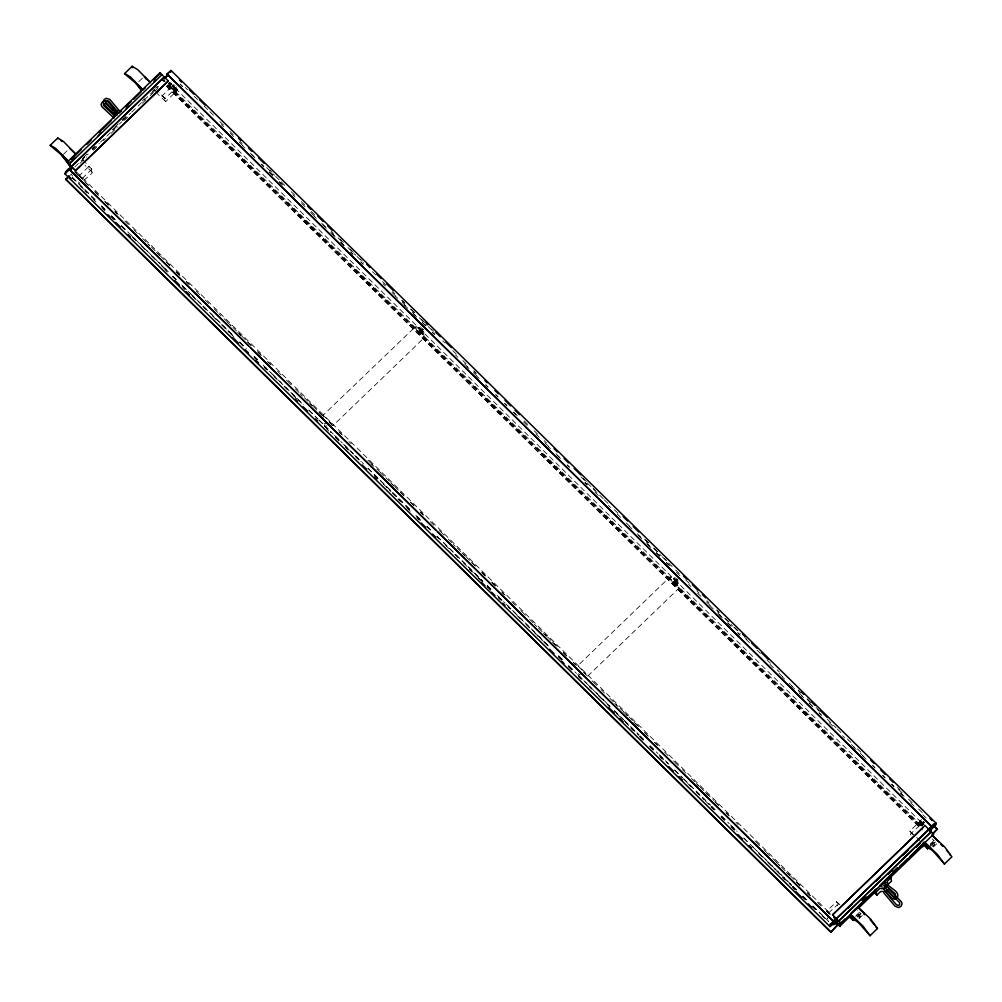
<?xml version="1.0" encoding="UTF-8"?>
<svg xmlns="http://www.w3.org/2000/svg" width="1002" height="1002" viewBox="0 0 1002 1002"><rect width="100%" height="100%" fill="white"/><g stroke="black" fill="none" stroke-linecap="round" stroke-linejoin="round"><path stroke-width="0.75" stroke-dasharray="5 3.75" d="M858.99 918.145L860.317 916.216L858.451 914.375L857.123 916.304M933.401 846.439L934.728 844.511L932.849 842.669L930.344 845.65M855.771 916.379L858.451 914.375M930.169 844.673L932.849 842.669M932.048 846.527L934.728 844.511M63.377 154.358L67.622 150.262M138.84 81.638L143.098 77.53M162.324 80.736L164.453 78.695M83.692 157.239L87.036 154.02M92.622 148.634L94.852 146.48M114.967 127.091L118.324 123.872M122.783 119.564L126.139 116.332M155.185 88.339L157.414 86.185M82.264 158.867L84.494 156.725M92.297 149.21L94.526 147.056M112.349 129.884L114.579 127.73M122.369 120.215L124.599 118.073M142.422 100.889L144.651 98.747M152.454 91.22L154.684 89.078M74.849 166.908L88.214 154.02M92.672 149.724L99.361 143.286M100.476 142.209L121.643 121.806M122.758 120.728L130.561 113.213M131.675 112.149L158.404 86.372M79.997 163.276L86.686 156.838M93.374 150.388L96.706 147.169M103.394 140.731L105.623 138.577M111.197 133.216L117.873 126.766M124.561 120.328L127.905 117.109M142.384 103.143L145.728 99.924M150.187 95.628L153.531 92.409M154.646 91.332L159.105 87.049M72.094 173.622L70.203 175.237M168.323 83.867L169.701 82.54L171.868 84.306L170.478 85.633L169.814 85.333L171.192 84.005M169.363 83.116L170.165 82.84M168.837 85.032L170.741 86.047L168.887 83.592M172.344 85.496L174.235 86.51L175.826 89.228L172.344 85.496L175.826 89.228M79.321 176.653L79.171 175.801L88.727 166.582L91.808 169.188L82.652 159.681M171.63 86.686L171.981 88.439L175.25 92.359L165.681 101.578L162.412 97.657L162.073 95.904L171.63 86.686C175.125 88.715 179.784 95.941 172.92 88.715C178.556 90.581 169.676 85.233 168.887 83.041M175.049 85.458L173.672 86.786L172.845 85.633L174.235 84.306M173.359 88.477L174.749 87.149L176.903 88.915L177.717 90.08L176.339 91.407L173.359 88.477L176.339 91.407M174.035 88.777L175.413 87.45M176.54 86.924L175.162 88.251L175.826 88.564L174.749 87.149M82.177 178.469L91.808 169.188M162.073 95.904L165.079 98.572L175.563 88.301L177.717 90.08M175.513 90.243L176.903 88.915M175.676 91.094L177.053 89.767M83.842 180.46C93.512 171.53 93.8 174.799 88.727 166.582M323.458 417.346L323.082 415.229L415.905 326.214L423.42 333.603L424.46 337.486L333.102 425.537M418.636 327.904L420.527 328.919L422.118 331.637L418.636 327.904L422.118 331.637M419.963 329.195L421.341 327.867L423.495 329.645L421.454 330.66L419.149 328.042L420.527 326.715M419.137 330.748L421.04 331.762L422.631 334.48L419.137 330.748L422.631 334.48M419.65 330.885L421.04 329.558L423.195 331.324L424.009 332.489L422.631 333.816L419.65 330.885L422.631 333.816M420.326 331.186L421.704 329.858M421.454 330.66L422.831 329.332M326.189 422.919L324.798 424.247L323.984 423.094M420.477 332.038L421.855 330.71M421.804 332.651L423.195 331.324M421.967 333.503L424.009 332.489M587.761 676.099L679.118 588.061L678.078 584.166L671.44 577.515L670.213 576.664L577.741 665.791L586.082 673.983M673.294 578.48L675.198 579.494L676.776 582.2L673.294 578.48L676.776 582.2M674.622 579.77L676.012 578.442L678.166 580.208L676.112 581.235L673.807 578.605L675.185 577.277M673.807 581.323L675.711 582.337L677.289 585.043L673.807 581.323L677.289 585.043M674.321 581.448L675.699 580.12L677.853 581.886L678.68 583.051L677.289 584.379L674.321 581.448L677.289 584.379M677.339 579.043L675.962 580.383L673.807 578.605M674.985 581.761L676.363 580.421M676.112 581.235L677.49 579.895M580.847 673.482L579.469 674.822L578.642 673.657M675.135 582.613L676.525 581.285M676.475 583.227L677.853 581.886M676.626 584.078L678.68 583.051M923.143 824.533L919.924 820.55M923.869 822.229L922.479 823.556L923.155 823.869L924.533 822.542L922.379 820.763L921.001 822.091L920.174 820.939L921.552 819.611M830.057 914.55L826.938 910.968L836.595 901.7L839.939 904.781M913.135 834.891L909.841 831.071L919.498 821.79L922.842 824.884M922.028 826.111L920.174 823.644L922.078 824.659M922.992 826.399L920.688 823.782L922.065 822.454L924.22 824.22M828.554 912.91L837.384 904.856M910.968 835.079L910.405 834.04L920.287 824.947M920.688 823.782L922.729 822.755M921.502 824.934L922.892 823.606L924.383 825.072M856.021 915.603L860.267 911.507M930.42 843.897L934.678 839.801M857.411 916.392L860.593 913.31L856.948 909.728M930.745 845.701L935.004 841.605M857.549 917.106L861.795 913.01M931.948 845.4L936.206 841.304M859.077 918.634L862.259 915.565M933.476 846.928L936.657 843.847M165.079 98.572L157.101 90.092M858.802 917.043L860.317 916.216M909.841 831.071L915.49 836.282M826.938 910.968L830.37 913.999M424.46 337.486L423.232 336.634M323.082 415.229L331.411 423.42M679.118 588.061L677.891 587.21M172.845 85.633L175.012 87.399M419.149 328.042L421.303 329.808M326.289 425.712L326.953 426.025M920.174 820.939L922.328 822.705L923.706 821.377L924.533 822.542M827.289 918.646L827.953 918.959L827.126 917.794M175.25 92.359L174.035 91.445M165.681 101.578L155.623 91.959M92.347 172.269L85.045 165.355M79.171 175.801L81.813 178.256M176.089 88.978L172.607 85.245M170.741 86.047L169.1 84.782M172.845 88.339L176.339 92.071M176.602 91.821L173.121 88.088M422.381 331.386L418.899 327.654M422.894 334.23L419.412 330.497M677.039 581.949L673.557 578.217M677.552 584.792L674.07 581.06M919.661 820.801L923.08 824.17M920.174 823.644L921.815 824.922M155.335 91.057L154.058 89.779M164.528 81.55L163.451 80.373M164.666 81.676L163.602 80.486M269.876 170.09L272.106 172.281M340.091 239.177L343.435 242.459M350.124 249.047L353.468 252.329M360.156 258.917L362.386 261.109M402.516 300.587L404.745 302.779M411.421 309.355L414.765 312.649M421.454 319.225L424.798 322.519M431.486 329.094L433.716 331.286M473.846 370.765L476.075 372.957M583.064 478.242L586.408 481.524M593.096 488.112L595.326 490.304M645.488 539.652L648.82 542.934M654.394 548.42L657.738 551.714M664.426 558.289L666.656 560.481M716.818 609.83L719.048 612.022M725.736 618.61L729.068 621.891M734.641 627.377L737.986 630.671M744.674 637.247L746.903 639.439M798.181 689.89L800.41 692.081M807.086 698.657L810.43 701.951M816.004 707.437L819.348 710.719M897.366 787.484L899.596 789.676M185.32 87.525L187.537 89.717M194.225 96.292L197.569 99.586M204.258 106.162L208.717 110.546M209.831 111.648L215.405 117.121M219.864 121.518L224.323 125.901M229.896 131.387L233.241 134.669M239.929 141.257L242.158 143.449M266.67 167.572L274.473 175.25M275.588 176.339L280.046 180.736M281.161 181.825L286.735 187.311M291.194 191.695L295.653 196.079M301.226 201.565L304.57 204.859M311.259 211.435L314.603 214.729M331.324 231.174L333.553 233.366M338.012 237.762L343.586 243.235M348.032 247.632L355.835 255.297M356.95 256.399L363.638 262.975M372.556 271.755L375.9 275.036M382.589 281.625L385.933 284.906M392.621 291.494L394.851 293.686M401.539 300.262L404.883 303.556M410.457 309.042L414.916 313.426M419.375 317.809L427.165 325.487M428.28 326.577L434.968 333.165M442.771 340.843L445.001 343.035M452.804 350.713L457.263 355.096M462.836 360.582L466.18 363.864M473.984 371.542L476.213 373.733M524.134 420.89L528.593 425.274M534.166 430.76L537.51 434.054M544.199 440.63L546.428 442.821M580.972 476.814L603.267 498.758M604.381 499.848L609.955 505.334M614.414 509.717L618.873 514.101M644.511 539.327L648.97 543.71M653.429 548.107L661.22 555.772M662.335 556.874L674.596 568.936M675.711 570.038L681.285 575.511M685.744 579.908L690.203 584.291M696.891 590.867L699.12 593.059M706.924 600.737L709.153 602.928M716.956 610.606L719.186 612.798M724.759 618.284L732.562 625.962M733.677 627.064L740.353 633.64M745.926 639.126L750.385 643.509M757.074 650.085L760.418 653.379M767.106 659.955L770.45 663.249M777.139 669.824L779.368 672.016M798.318 690.666L800.548 692.858M807.236 699.434L810.58 702.728M817.269 709.303L819.486 711.495M827.289 719.173L836.207 727.953M837.321 729.043L842.895 734.529M847.354 738.912L851.813 743.296M857.386 748.782L861.845 753.166M898.619 789.363L903.078 793.747M908.651 799.233L913.11 803.617M918.684 809.102L923.143 813.486M180.122 83.993L182.364 86.185M221.392 124.586L223.621 126.791M230.31 133.366L233.654 136.66M239.24 142.146L244.814 147.632M250.387 153.118L254.846 157.514M261.535 164.09L263.764 166.282M269.35 171.78L272.694 175.062M279.383 181.65L284.956 187.136M292.759 194.814L294.989 197.006M301.69 203.594L305.034 206.888M310.607 212.374L315.066 216.758M321.755 223.346L326.214 227.73M330.685 232.126L335.144 236.51M340.718 241.996L344.062 245.29M350.75 251.878L352.98 254.07M360.795 261.747L363.025 263.939M383.09 283.691L385.319 285.896M392.02 292.471L396.479 296.868M402.053 302.353L407.626 307.839M412.085 312.223L416.556 316.619M422.13 322.105L425.474 325.387M432.163 331.975L434.392 334.167M455.584 355.021L457.814 357.213M464.502 363.801L467.846 367.083M473.42 372.569L477.891 376.965M485.694 384.643L487.924 386.835M495.727 394.525L497.956 396.717M504.657 403.292L506.887 405.497M513.575 412.072L519.149 417.558M523.608 421.955L529.181 427.441M535.882 434.016L539.226 437.31M544.8 442.796L549.259 447.193M555.947 453.768L559.291 457.062M567.107 464.74L569.336 466.945M584.943 482.3L587.172 484.492M594.988 492.182L598.332 495.464M608.364 505.346L610.594 507.538M617.282 514.126L620.639 517.408M626.212 522.906L630.671 527.29M637.36 533.878L640.704 537.16M646.277 542.646L650.749 547.042M656.323 552.528L659.667 555.822M666.355 562.398L671.929 567.883M676.388 572.28L681.974 577.766M688.662 584.341L690.892 586.546M697.58 593.121L700.924 596.415M706.498 601.901L712.084 607.387M717.657 612.873L722.116 617.27M727.69 622.756L731.034 626.037M737.735 632.625L739.964 634.817M770.075 664.451L773.419 667.745M778.992 673.231L783.451 677.615M789.025 683.101L793.484 687.485M799.07 692.971L803.529 697.367M809.102 702.853L812.447 706.147M819.135 712.723L821.364 714.927M829.18 722.605L834.754 728.091M842.557 735.769L844.786 737.96M851.475 744.549L854.819 747.843M860.405 753.329L864.864 757.712M872.667 765.39L874.896 767.595M882.699 775.272L884.941 777.464M891.63 784.052L893.859 786.244M900.548 792.832L906.121 798.318M910.58 802.702L916.166 808.188M922.855 814.776L926.199 818.07M180.21 84.431L182.439 86.623M242.659 145.879L244.889 148.071M251.577 154.646L254.921 157.94M261.61 164.528L263.852 166.72M269.425 172.206L272.769 175.5M279.458 182.088L281.687 184.28M314.027 216.094L316.256 218.298M322.957 224.874L326.301 228.168M331.875 233.654L335.219 236.948M340.793 242.434L344.137 245.728M350.838 252.304L353.067 254.508M360.87 262.186L363.1 264.378M395.439 296.204L397.669 298.396M404.357 304.971L407.701 308.265M413.287 313.751L416.632 317.045M422.205 322.531L425.549 325.825M432.238 332.413L434.467 334.605M466.807 366.419L469.049 368.623M476.852 376.301L479.081 378.493M485.77 385.081L487.999 387.273M495.802 394.951L498.044 397.143M504.732 403.731L506.962 405.923M513.65 412.511L515.88 414.703M548.219 446.529L550.449 448.721M557.15 455.296L560.494 458.59M567.182 465.178L569.412 467.37M585.03 482.739L587.26 484.93M629.632 526.626L631.861 528.818M638.55 535.406L641.894 538.7M647.48 544.186L650.824 547.468M656.398 552.954L659.742 556.248M666.43 562.836L668.66 565.028M709.93 605.634L713.274 608.915M718.847 614.401L722.192 617.695M727.765 623.181L731.109 626.475M737.81 633.064L740.04 635.255M782.412 676.951L784.641 679.143M791.342 685.731L794.686 689.025M801.375 695.601L803.604 697.793M809.178 703.279L812.522 706.573M819.21 713.161L821.452 715.353M853.792 747.179L856.021 749.371M862.709 755.959L866.054 759.24M872.742 765.829L874.971 768.02M882.787 775.698L885.016 777.903M891.705 784.478L893.934 786.683M900.623 793.258L902.852 795.45M169.138 82.264L923.005 824.02M921.352 824.082L922.842 825.548M169.2 85.433L921.965 826.086M167.422 84.982L921.301 826.725L919.961 824.821M167.472 85.233L921.339 826.988M167.547 85.671L920.312 826.324M932.261 838.912L934.089 840.716M166.357 85.997L922.466 829.944M166.407 86.26L920.287 828.015M916.592 837.371L919.911 840.628M76.377 171.856L830.257 913.611M73.096 168.9L82.051 177.918M74.649 171.655L78.244 175.262M79.108 176.039L83.567 180.435M84.682 181.537L88.276 185.145M94.727 191.407L99.185 195.791M104.759 201.277L109.218 205.673M114.792 211.159L118.148 214.453M124.837 221.029L128.431 224.648M133.754 229.809L138.464 234.518M142.672 238.589L149.624 245.49M151.603 247.369L159.656 255.372M160.52 256.149L164.979 260.533M166.094 261.635L171.668 267.121M176.139 271.504L180.598 275.901M186.172 281.387L189.516 284.668M196.204 291.256L199.799 294.876M205.134 300.036L209.844 304.746M214.052 308.816L219.876 314.615M224.085 318.686L231.024 325.587M233.003 327.466L241.069 335.47M241.933 336.246L246.392 340.63M247.507 341.732L253.08 347.218M257.539 351.602L261.998 355.998M267.584 361.484L270.928 364.778M277.617 371.354L281.211 374.973M286.534 380.134L288.764 382.326M289.014 382.651L291.244 384.843M295.465 388.914L301.289 394.725M304.383 397.694L312.436 405.697M313.3 406.474L317.759 410.858M318.874 411.96L324.46 417.446M328.919 421.829L333.378 426.226M338.952 431.712L342.296 435.006M348.984 441.581L351.226 443.773M367.947 460.231L370.176 462.436M370.427 462.749L372.656 464.941M376.865 469.011L382.689 474.823M385.795 477.791L393.849 485.795M394.713 486.571L399.172 490.955M400.286 492.057L405.86 497.543M410.332 501.939L414.79 506.323M420.364 511.809L423.708 515.103M430.397 521.679L433.991 525.298M439.327 530.459L441.556 532.651M441.794 532.976L444.036 535.168M448.245 539.239L454.069 545.05M457.162 548.019L464.966 555.697M466.08 556.799L470.552 561.183M471.666 562.285L477.24 567.771M481.699 572.155L486.158 576.551M491.731 582.037L496.19 586.42M501.777 591.906L505.121 595.201M511.809 601.789L515.404 605.396M520.727 610.569L522.956 612.761M523.207 613.074L525.436 615.278M529.657 619.336L535.481 625.148M538.575 628.116L546.378 635.794M547.493 636.896L558.653 647.868M563.111 652.264L567.57 656.648M573.144 662.134L576.488 665.428M583.177 672.004L586.771 675.624M592.107 680.784L594.336 682.988M594.587 683.301L596.816 685.493M601.025 689.564L606.849 695.375M609.942 698.344L616.881 705.245M619.987 708.214L627.791 715.904M628.905 716.994L640.053 727.966M644.524 732.362L648.983 736.746M654.557 742.231L657.901 745.526M664.589 752.114L668.184 755.721M673.519 760.894L675.749 763.086M675.987 763.399L678.229 765.603M682.437 769.661L688.261 775.473M691.355 778.441L698.294 785.343M700.273 787.221L713.662 800.385M714.777 801.487L720.35 806.973M725.924 812.459L729.268 815.753M735.969 822.341L738.198 824.533M754.919 840.991L757.149 843.183M757.399 843.509L759.629 845.701M763.85 849.771L769.674 855.57M772.767 858.551L779.706 865.452M781.685 867.319L789.739 875.322M790.603 876.099L795.074 880.495M796.189 881.585L801.763 887.071M807.336 892.557L810.681 895.851M817.369 902.439L820.964 906.046M826.299 911.219L828.529 913.411M74.95 172.231L78.294 175.525M84.982 182.113L88.326 185.408M95.015 191.983L98.359 195.277M105.06 201.865L108.404 205.147M115.092 211.735L117.322 213.927M147.432 243.561L149.661 245.753M156.35 252.341L159.706 255.623M166.395 262.211L169.739 265.505M176.427 272.081L179.771 275.375M186.46 281.963L188.702 284.155M218.812 313.776L221.041 315.981M227.73 322.556L231.074 325.85M237.762 332.439L241.106 335.733M247.807 342.308L251.151 345.602M257.84 352.19L261.184 355.472M267.872 362.06L270.102 364.252M300.212 393.886L302.441 396.078M309.142 402.666L312.486 405.948M319.175 412.536L322.519 415.83M329.207 422.406L332.551 425.7M339.252 432.288L341.482 434.48M371.592 464.114L373.821 466.306M380.51 472.881L383.854 476.175M390.542 482.764L393.899 486.058M400.587 492.633L403.931 495.927M410.62 502.516L413.964 505.81M420.652 512.385L422.894 514.577M453.004 544.211L455.234 546.403M461.922 552.991L465.266 556.273M471.955 562.861L475.299 566.155M482 572.743L485.344 576.025M492.032 582.613L495.376 585.907M502.065 592.483L504.294 594.687M534.404 624.309L536.634 626.5M543.334 633.089L546.679 636.383M552.252 641.869L556.711 646.252M563.4 652.841L566.744 656.135M573.445 662.71L575.674 664.902M614.702 703.316L618.046 706.598M623.62 712.084L628.091 716.48M633.665 721.966L638.124 726.35M644.812 732.938L648.156 736.232M654.845 742.808L657.087 745.012M696.114 783.414L699.459 786.708M705.032 792.194L709.491 796.577M715.065 802.063L719.536 806.46M726.225 813.035L728.454 815.227M767.482 853.641L769.711 855.833M776.412 862.421L780.871 866.805M786.445 872.291L790.904 876.675M796.477 882.161L800.936 886.557M807.637 893.145L809.866 895.337M78.469 181.876L79.96 183.341M72.432 177.429L90.28 194.989M91.395 196.091L96.969 201.577M101.427 205.961L105.886 210.357M111.46 215.843L117.046 221.329M121.505 225.713L168.336 271.805M172.807 276.189L176.152 279.483M181.725 284.969L189.528 292.647M190.643 293.749L234.142 336.534M239.716 342.02L246.404 348.608M254.207 356.286L257.552 359.58M263.138 365.066L270.941 372.744M272.056 373.846L303.28 404.57M308.854 410.056L317.772 418.836M318.899 419.926L323.358 424.322M324.473 425.412L333.39 434.192M334.505 435.294L342.308 442.972M343.423 444.074L363.501 463.826M367.959 468.21L404.758 504.419M405.873 505.522L411.459 511.007M415.918 515.391L421.491 520.877M427.065 526.363L431.524 530.759M437.11 536.245L482.826 581.223M487.285 585.619L492.859 591.105M497.33 595.489L505.133 603.179M506.248 604.269L549.735 647.067M558.665 655.847L563.124 660.23M568.698 665.716L576.501 673.394M577.615 674.496L609.955 706.322M614.426 710.706L623.344 719.486M624.459 720.576L638.95 734.842M640.065 735.944L645.651 741.43M650.11 745.814L657.913 753.504M659.028 754.594L670.175 765.566M674.647 769.962L682.45 777.64M683.564 778.742L710.33 805.069M711.445 806.172L717.019 811.658M721.478 816.041L729.293 823.719M730.408 824.821L737.096 831.409M743.785 837.985L791.743 885.167M792.858 886.269L797.316 890.653M802.89 896.139L808.464 901.625M812.923 906.021L828.541 921.377M72.47 177.605L90.305 195.165M91.42 196.254L96.994 201.74M101.465 206.136L107.039 211.622M111.498 216.006L117.071 221.492M121.53 225.888L127.104 231.374M131.575 235.758L168.374 271.968M172.832 276.364L176.177 279.658M182.865 286.234L190.681 293.912M191.795 295.014L234.167 336.71M239.741 342.196L245.315 347.681M254.245 356.462L257.589 359.756M264.277 366.331L272.081 374.022M273.195 375.111L303.305 404.745M308.892 410.231L317.809 419.011M318.924 420.101L323.383 424.497M324.498 425.587L331.186 432.175M335.657 436.559L340.116 440.955M344.575 445.339L353.493 454.119M354.608 455.221L361.296 461.797M367.997 468.385L404.795 504.595M405.91 505.684L411.484 511.17M417.057 516.656L421.516 521.053M427.102 526.538L432.676 532.024M437.135 536.408L482.864 581.398M487.323 585.794L492.896 591.28M498.47 596.766L502.929 601.15M507.388 605.546L549.772 647.242M558.69 656.009L563.149 660.406M568.735 665.892L574.309 671.378M578.768 675.761L586.571 683.452M587.686 684.541L609.993 706.485M614.451 710.881L623.369 719.661M624.484 720.751L638.988 735.017M640.103 736.119L645.676 741.605M650.135 745.989L655.709 751.475M660.18 755.871L667.983 763.549M674.672 770.125L682.475 777.815M683.589 778.905L710.355 805.245M711.47 806.334L717.056 811.833M721.515 816.217L727.089 821.703M731.548 826.086L737.121 831.572M743.81 838.16L747.166 841.455M752.74 846.941L791.768 885.342M792.883 886.444L797.341 890.828M802.915 896.314L808.501 901.8M812.96 906.196L820.763 913.874M821.878 914.976L828.566 921.552M72.357 178.105L74.586 180.297M80.16 185.783L85.734 191.257M91.307 196.743L95.766 201.126M101.34 206.612L104.684 209.906M111.372 216.482L115.831 220.866M121.405 226.352L125.864 230.736M132.552 237.324L135.896 240.605M141.47 246.091L145.916 250.475M151.49 255.961L155.949 260.345M161.522 265.831L165.981 270.214M172.67 276.803L174.899 278.994M182.702 286.672L184.932 288.864M192.735 296.542L196.079 299.823M202.767 306.412L207.226 310.795M212.8 316.281L217.259 320.665M221.705 325.049L229.508 332.727M230.623 333.829L233.967 337.11M239.541 342.596L245.114 348.082M254.032 356.85L256.261 359.042M264.065 366.719L267.409 370.014M274.097 376.589L277.441 379.883M284.13 386.459L287.474 389.753M293.047 395.239L296.392 398.52M324.247 425.938L330.936 432.526M335.394 436.91L339.853 441.293M345.427 446.779L348.771 450.061M355.459 456.649L358.804 459.931M374.41 475.286L378.869 479.67M383.315 484.066L391.118 491.731M392.233 492.834L404.495 504.895M405.61 505.997L411.183 511.471M416.757 516.957L420.101 520.251M426.789 526.827L429.019 529.018M436.822 536.696L439.051 538.888M445.74 545.476L449.084 548.758M454.657 554.244L459.104 558.628M463.563 563.024L482.513 581.661M486.972 586.045L492.546 591.531M498.119 597.017L501.463 600.298M508.152 606.886L510.381 609.078M517.07 615.654L520.414 618.948M525.987 624.434L530.446 628.818M534.905 633.201L542.696 640.879M543.81 641.969L549.384 647.455M558.302 656.235L560.531 658.427M568.334 666.105L572.793 670.488M578.367 675.974L581.711 679.256M589.514 686.934L591.744 689.125M598.432 695.714L601.776 698.995M607.35 704.481L609.579 706.673M616.268 713.261L620.714 717.645M625.173 722.029L638.55 735.192M639.664 736.282L645.238 741.768M649.697 746.152L654.156 750.536M659.729 756.022L663.073 759.316M687.597 783.439L692.056 787.822M696.503 792.219L704.306 799.884M705.421 800.986L709.879 805.37M710.994 806.472L716.568 811.958M721.027 816.342L726.6 821.828M731.059 826.212L735.518 830.595M758.927 853.629L763.386 858.013M767.845 862.396L775.636 870.074M776.75 871.164L791.242 885.43M792.357 886.519L796.815 890.903M802.389 896.389L806.848 900.773M812.422 906.259L815.766 909.553M822.454 916.129L824.684 918.32M84.757 190.944L86.986 193.135M93.674 199.711L95.904 201.903M102.592 208.491L104.822 210.683M111.51 217.259L113.74 219.451M165.004 269.901L167.234 272.093M182.84 287.449L185.069 289.641M254.17 357.626L256.399 359.818M264.202 367.496L266.432 369.688M326.614 428.906L328.844 431.098M335.532 437.686L338.876 440.968M345.565 447.556L347.794 449.748M397.944 499.096L400.174 501.288M406.862 507.864L410.206 511.158M416.895 517.733L419.124 519.925M469.287 569.274L471.504 571.466M478.192 578.054L481.536 581.335M487.11 586.821L491.569 591.205M498.257 597.793L500.486 599.985M558.44 657.011L561.784 660.293M568.472 666.881L571.816 670.163M578.505 676.751L580.734 678.943M630.884 728.291L633.114 730.483M639.802 737.059L643.146 740.353M649.835 746.928L653.179 750.222M659.867 756.798L662.097 758.99M711.132 807.249L713.361 809.441M721.164 817.118L724.509 820.4M731.197 826.988L734.541 830.27M782.474 877.426L784.704 879.618M792.494 887.296L794.724 889.488M802.527 897.166L804.756 899.358M812.559 907.035L814.789 909.227M922.516 825.423L919.41 821.853M838.774 904.468L836.495 901.75M163.877 81.463L162.775 80.085M168.624 83.842L170.478 86.31M672.167 581.573L670.789 579.857L670.213 576.664M417.508 330.998L416.131 329.295L415.554 326.101M921.214 824.696L920.437 823.393M837.622 905.758L837.058 904.718M922.065 822.454L923.155 823.869M675.699 580.12L676.776 581.536M421.04 329.558L422.118 330.973M171.868 84.306L171.041 83.153L169.664 84.481L170.478 85.633M71.793 174.962L72.62 176.114M164.641 79.747L165.017 81.851"/><path stroke-width="1.5" d="M68.011 162.562L67.46 161.898L159.932 72.783L168.298 80.974L75.864 170.315C76.44 172.632 48.021 139.829 68.637 161.886M160.483 73.447L159.932 72.783M115.693 115.831L115.718 113.426L116.958 112.224M883 888.11L891.342 898.093L894.874 899.257L897.178 897.817C900.61 891.529 890.139 888.549 887.584 884.378L886.294 885.881L895.274 893.872L895.6 896.489L894.598 897.116L892.406 896.389L884.278 886.645M849.508 916.893L853.153 920.487L852.827 918.671L855.232 920.45A9.506 1.265 46.1 0 1 859.077 923.268L870.049 935.718L863.098 926.174L850.46 914.175M870.049 935.718L877.501 928.466L870.538 919.009L857.9 907.01M929.681 846.728L927.551 848.782L927.238 846.966L929.643 848.744A9.506 1.265 46.1 0 1 933.476 851.562L944.46 864.012L937.496 854.468L924.558 842.168M944.46 864.012L951.9 856.76L944.936 847.304L932.311 835.305M929.418 831.071L935.455 823.894L932.123 827.001L167.046 74.06L171.079 70.478L936.106 823.206L936.056 824.571L930.132 830.683M171.029 71.843L171.079 70.478M116.896 110.909L108.755 101.139L106.563 100.413L105.561 101.039L105.886 103.669L114.867 111.673L113.652 113.163L104.408 104.922L103.106 102.242L103.92 99.737L106.3 98.234L109.894 99.436L118.449 109.706M886.294 885.881L887.584 884.378M115.543 115.543L116.207 114.541L117.397 114.842M76.177 154.408L63.364 141.382L57.728 137.988L50.1 145.428L60.408 154.007A9.506 1.265 46.1 0 1 64.654 159.143L70.378 166.858M57.728 137.988L57.928 138.852M150.576 82.703L137.762 69.677L132.126 66.282L124.499 73.722L134.807 82.302A9.506 1.265 46.1 0 1 139.053 87.424L141.72 90.656M132.126 66.282L132.903 67.76M164.604 77.843L168.236 74.236M165.33 77.542L167.71 75.137M70.866 159.531L75.112 155.435M145.265 87.825L143.136 89.879L130.323 76.841L124.686 73.459M71.355 159.343L81.162 149.724M86.949 144.313L91.182 140.067M98.985 132.552L101.215 130.398M102.555 129.283L111.247 120.741M119.038 113.226L121.267 111.072M125.726 106.776L131.3 101.415M133.742 99.211L141.32 91.746M153.582 79.935L160.257 73.497M70.24 162.687L74.749 158.341M98.146 135.796L101.49 132.577M126.001 108.955L129.346 105.736M153.857 82.114L156.074 79.96M836.946 920.187L830.633 925.773L833.764 921.539L68.737 168.812L65.543 171.893L64.967 173.86L829.994 926.587L836.332 921.088L837.083 925.272L830.821 932.223L838.862 923.857M68.737 168.812L65.606 173.058M167.096 74.273L170.327 71.18L170.565 71.893M66.921 171.881L71.919 167.459M70.14 169.388L72.369 167.234M165.105 77.868L168.449 74.636M70.278 170.165L72.52 168.01M830.821 932.223L65.794 179.496L68.913 175.976M65.794 179.496L69.1 176.302M168.298 80.974L75.864 170.315M922.804 827.865L832.562 914.839L924.996 825.51L933.551 834.278L841.079 923.406L840.402 922.529M832.487 921.652L835.843 918.421M928.566 829.055L934.152 823.669M836.532 918.558L928.754 829.205M934.29 824.446L830.395 924.583L830.257 923.806M833.764 921.539L830.044 925.222L829.994 926.587M932.123 827.001L936.106 823.206M847.867 908.2L852.326 903.904M875.723 881.359L880.169 877.063M902.451 855.595L908.025 850.222M833.138 924.42L835.192 923.393L834.365 922.228M861.52 899.909L864.851 896.69M888.248 874.145L892.707 869.849M916.104 847.291L920.562 842.995M862.684 901.061L867.131 896.765M892.757 872.066L897.216 867.77M932.01 834.19L937.346 829.042L934.002 825.748M937.346 829.042L933.05 833.889M840.741 923.13L845.187 918.834M850.761 913.461L876.387 888.761M879.731 885.543L897.554 868.371M899.783 866.216L907.587 858.701M909.803 856.56L924.295 842.594M851.525 913.148L856.848 908.025M849.959 916.392L839.939 926.048L837.584 923.694L839.175 925.334M858.877 907.799L875.585 891.692M890.064 877.739L924.608 844.448M885.73 891.429L880.633 891.542L876.888 895.149L876.299 891.88L880.044 888.273C884.653 890.127 889.05 886.144 887.171 881.397L890.916 877.79L889.313 876.211M887.759 884.678L891.504 881.071L890.916 877.79M65.806 173.359L64.967 173.86M938.674 841.88L933.476 836.645M864.263 913.586L858.188 907.687M114.867 111.673L113.652 113.163M884.49 886.908L885.73 885.718L885.505 882.587M849.483 917.356L849.245 916.605M71.305 168.361L70.24 168.824M885.129 885.392L882.662 884.891M121.405 110.871C116.796 109.018 112.399 112.988 114.278 117.735M50.288 145.165L55.924 148.546L68.737 161.585M882.023 886.908L880.808 885.718M930.232 830.833L930.908 831.146L930.081 829.982M834.528 923.08L835.192 923.393M877.489 928.541L876.086 927.301M161.936 74.724L69.526 163.877M933.551 834.278L932.875 833.413M60.846 140.505L62.324 141.583M834.077 922.278L835.718 923.543L834.942 922.241M833.814 922.529L835.455 923.794L834.679 922.491M921.953 845.964L922.93 846.64L922.579 845.926M940.916 844.385L942.907 846.314M114.028 115.355L103.431 105.423L103.569 103.657L106.726 103.356L113.088 110.458M113.765 117.848L101.966 106.788L101.027 104.609L101.954 102.454L104.283 100.914L107.627 101.515L117.171 112.224M888.26 888.661L901.374 901.775L902.063 903.641L901.199 906.109L898.857 907.587L895.049 906.234L883.676 892.707M886.845 889.951L899.646 902.714L899.558 904.819L898.518 905.47L896.327 904.668L885.179 891.454M179.345 79.947L181.575 82.139M189.391 89.817L193.849 94.201M199.423 99.686L204.997 105.172M238.451 138.101L240.68 140.293M248.496 147.97L251.84 151.264M258.529 157.853L264.102 163.339M307.601 206.124L310.946 209.418M317.634 216.006L323.208 221.492M327.667 225.876L332.138 230.272M366.707 264.277L370.051 267.572M376.739 274.16L381.198 278.543M386.772 284.029L393.473 290.618M425.812 322.431L428.042 324.635M435.845 332.313L440.304 336.697M445.877 342.183L451.464 347.669M484.918 380.597L487.147 382.789M494.95 390.467L498.295 393.761M504.983 400.349L510.569 405.835M515.028 410.219L519.487 414.603M554.056 448.62L557.4 451.915M564.088 458.503L568.56 462.886M574.133 468.372L580.822 474.961M623.194 516.656L627.665 521.04M633.239 526.526L638.813 532.012M683.414 575.912L686.771 579.194M692.344 584.68L697.918 590.165M702.377 594.562L705.721 597.856M742.52 634.066L744.762 636.257M751.45 642.833L757.024 648.332M761.482 652.715L768.171 659.303M801.638 692.219L803.867 694.411M811.67 702.089L815.014 705.383M820.588 710.869L827.276 717.457M870.776 760.242L874.12 763.537M880.808 770.125L885.267 774.508M889.738 778.905L893.083 782.186M929.881 818.396L932.111 820.6M934.077 826.174L937.434 829.468M167.046 74.06L932.085 826.788M144.877 77.066L149.498 81.826M927.551 848.782L923.907 845.187L923.381 842.256M874.696 890.29L876.299 891.88M874.483 892.782L876.888 895.149M832.524 914.626L841.079 923.406M833.689 917.268L837.008 920.537M68.775 169.037L248.321 345.69M250.55 347.882L435.67 530.033M437.912 532.225L833.802 921.752M68.95 176.339L71.18 178.544M107.978 214.754L110.207 216.946M115.781 222.431L120.24 226.815M128.056 234.506L130.285 236.697M174.887 280.585L179.345 284.969M186.046 291.557L189.391 294.851M232.877 337.649L238.451 343.135M245.152 349.711L248.496 353.005M256.299 360.682L258.529 362.874M295.327 399.084L297.556 401.288M303.143 406.774L307.601 411.158M315.405 418.836L317.634 421.04M362.248 464.928L366.707 469.312M374.51 476.99L376.739 479.194M421.354 523.082L425.812 527.465M432.501 534.053L435.845 537.348M481.574 582.337L484.918 585.619M491.606 592.207L494.95 595.501M502.753 603.179L504.995 605.371M549.597 649.271L554.056 653.655M561.859 661.333L564.101 663.537M608.702 707.425L614.276 712.91M619.85 718.396L623.206 721.691M668.923 766.68L673.382 771.064M678.955 776.55L682.312 779.844M738.061 834.704L742.532 839.1M749.22 845.675L751.45 847.867M796.051 891.767L801.638 897.253M808.326 903.829L811.67 907.123M65.719 179.057L830.746 931.785M870.162 919.673L874.934 925.41M144.363 76.903L146.279 79.196M142.685 89.754L136.71 83.68L141.67 90.167M946.514 850.097L948.155 852.063M75.087 153.531L69.965 148.609M832.988 923.556L833.814 924.721M949.332 853.704L950.134 855.107M70.478 169.513L69.176 163.714M839.238 921.389L840.027 926.549L837.747 924.583L836.72 918.947M863.674 913.811A9.506 1.265 46.1 0 1 864.801 914.638M885.718 882.562L885.054 883.564L883.877 883.263L883.814 882.073L884.954 881.647L885.718 882.562M164.29 77.029L71.818 166.144L164.29 77.029M931.271 831.66L838.874 920.863L931.271 831.66M931.346 848.97C924.859 846.59 921.251 837.609 931.346 848.97M856.948 920.675C850.46 918.295 846.853 909.328 856.948 920.675"/></g></svg>
